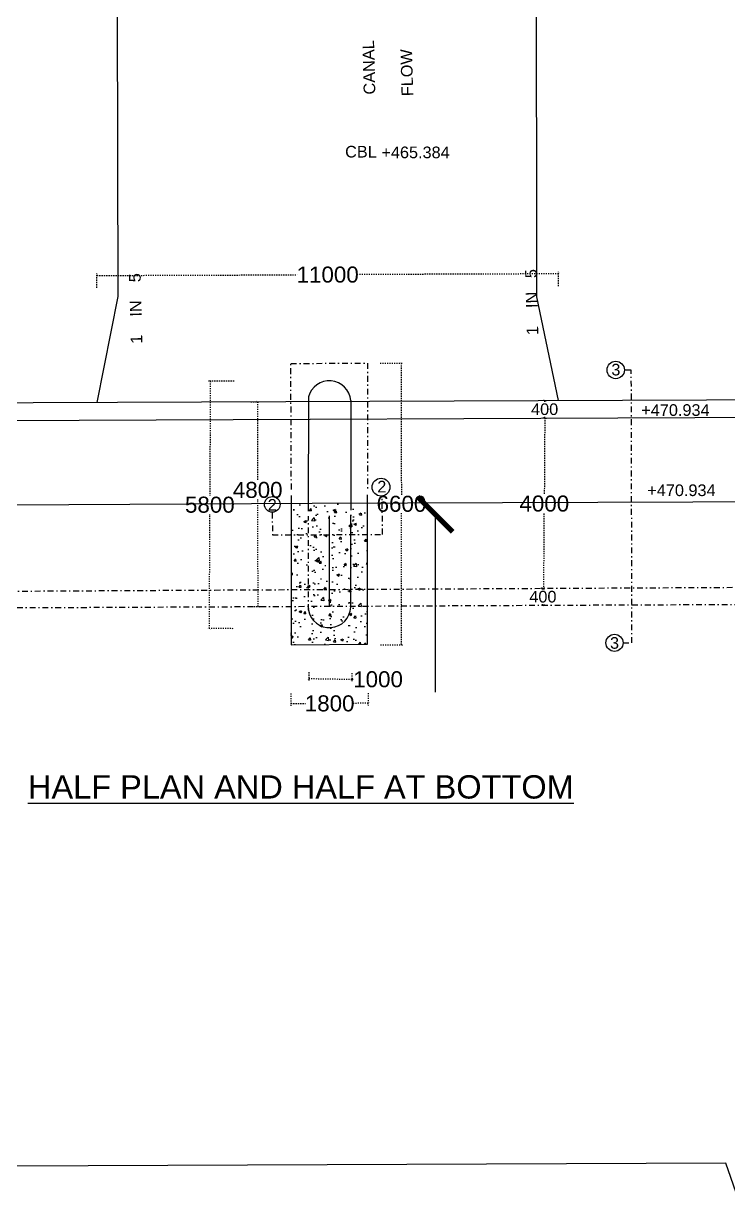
# Model space of a CAD drawing. Header units: inches. Extents: x 19331 to 39017, y 19415 to 38958.
# Drawn here: x 19460 to 19520.5, y 19467.6 to 19568.5 of the extents above; entities that cross this region are included whole.
import ezdxf

# ---------------------------------------------------------------- set-up
doc = ezdxf.new("R2010")
doc.units = ezdxf.units.IN
doc.header["$MEASUREMENT"] = 0
doc.linetypes.add('DASHDOT', pattern=[1, 0.5, -0.25, 0, -0.25])
for name, color, linetype in [('DIMENSION', 255, 'Continuous'), ('DRAWING', 7, 'Continuous'), ('TEXT', 255, 'Continuous')]:
    doc.layers.add(name, color=color, linetype=linetype)
doc.styles.get("Standard").update_dxf_attribs({"font": 'arial.ttf'})
doc.dimstyles.new('dig', dxfattribs={"dimtxt": 0.3125, "dimasz": 0.18, "dimexe": 0.18, "dimexo": 0.0625, "dimgap": 0.09, "dimtad": 0, "dimtih": 1, "dimtoh": 1, "dimdec": 4, "dimzin": 0, "dimdsep": 46, "dimtxsty": 'Standard', "dimblk": 'ARCHTICK', "dimcen": 0.09, "dimadec": 0, "dimazin": 0, "dimtfac": 1, "dimtdec": 4, "dimtofl": 0, "dimtmove": 0, "dimatfit": 3, "dimldrblk": 'ARCHTICK', "dimfxl": 1, "dimtolj": 1, "dimtzin": 0, "dimarcsym": 0})

# ---------------------------------------------------------------- blocks, each defined once
blk = doc.blocks.new('_ArchTick')
at = {"color": 0, "linetype": 'ByBlock', "const_width": 0.15}
blk.add_lwpolyline([(-0.5, -0.5), (0.5, 0.5)], dxfattribs=at)
blk = doc.blocks.new('*D89')
at = {"layer": 'Defpoints', "color": 0, "linetype": 'DASHDOT', "ltscale": 0.02, "transparency": 16777216}
for p in [(19478.12, 19537.81), (19475.95, 19516.57), (19478.05, 19516.56)]:
    blk.add_point(p, dxfattribs=at)
at = {"layer": 'DIMENSION', "color": 0, "linetype": 'DASHDOT', "lineweight": -2, "ltscale": 0.02, "transparency": 16777216}
for p, q in [((19478.06, 19537.81), (19475.83, 19537.81)), ((19476.01, 19537.81), (19475.98, 19527.98)), ((19475.95, 19516.57), (19475.98, 19526.4)), ((19477.99, 19516.56), (19475.77, 19516.57))]:
    blk.add_line(p, q, dxfattribs=at)
at = {"layer": 'DIMENSION', "color": 0, "linetype": 'DASHDOT', "lineweight": -2, "ltscale": 0.02, "transparency": 16777216, "xscale": 0.18, "yscale": 0.18, "zscale": 0.18}
for p, rotation in [((19476.01, 19537.81), 89.82431598069039), ((19475.95, 19516.57), 269.8243159806904)]:
    blk.add_blockref('_ArchTick', p, dxfattribs=dict(at, rotation=rotation))
at = {"layer": 'DIMENSION', "color": 0, "linetype": 'DASHDOT', "ltscale": 0.02, "transparency": 16777216, "insert": (19475.98, 19527.19), "char_height": 1.375, "attachment_point": 5}
blk.add_mtext('\\A1;5800', dxfattribs=at)
blk = doc.blocks.new('*D90')
at = {"layer": 'Defpoints', "color": 0, "linetype": 'DASHDOT', "ltscale": 0.02, "transparency": 16777216}
for p in [(19479.44, 19536.04), (19480.06, 19536.04), (19479.51, 19518.46)]:
    blk.add_point(p, dxfattribs=at)
at = {"layer": 'DIMENSION', "color": 0, "linetype": 'DASHDOT', "lineweight": -2, "ltscale": 0.02, "transparency": 16777216}
for p, q in [((19479.5, 19536.04), (19480.24, 19536.04)), ((19480.06, 19536.04), (19480.08, 19529.25)), ((19480.13, 19518.46), (19480.09, 19527.67)), ((19479.57, 19518.46), (19480.31, 19518.46))]:
    blk.add_line(p, q, dxfattribs=at)
at = {"layer": 'DIMENSION', "color": 0, "linetype": 'DASHDOT', "lineweight": -2, "ltscale": 0.02, "transparency": 16777216, "xscale": 0.18, "yscale": 0.18, "zscale": 0.18}
for p, rotation in [((19480.06, 19536.04), 90.22824495306801), ((19480.13, 19518.46), 270.228244953068)]:
    blk.add_blockref('_ArchTick', p, dxfattribs=dict(at, rotation=rotation))
at = {"layer": 'DIMENSION', "color": 0, "linetype": 'DASHDOT', "ltscale": 0.02, "transparency": 16777216, "insert": (19480.09, 19528.46), "char_height": 1.375, "attachment_point": 5}
blk.add_mtext('\\A1;4800', dxfattribs=at)
blk = doc.blocks.new('*D91')
at = {"layer": 'Defpoints', "color": 0, "linetype": 'DASHDOT', "ltscale": 0.02, "transparency": 16777216}
for p in [(19490.54, 19539.36), (19490.57, 19515.18), (19492.45, 19515.18)]:
    blk.add_point(p, dxfattribs=at)
at = {"layer": 'DIMENSION', "color": 0, "linetype": 'DASHDOT', "lineweight": -2, "ltscale": 0.02, "transparency": 16777216}
for p, q in [((19490.61, 19539.36), (19492.6, 19539.36)), ((19492.42, 19539.36), (19492.43, 19528.06)), ((19492.45, 19515.18), (19492.44, 19526.48)), ((19490.63, 19515.18), (19492.63, 19515.18))]:
    blk.add_line(p, q, dxfattribs=at)
at = {"layer": 'DIMENSION', "color": 0, "linetype": 'DASHDOT', "lineweight": -2, "ltscale": 0.02, "transparency": 16777216, "xscale": 0.18, "yscale": 0.18, "zscale": 0.18}
for p, rotation in [((19492.42, 19539.36), 90.05238511242348), ((19492.45, 19515.18), 270.0523851124235)]:
    blk.add_blockref('_ArchTick', p, dxfattribs=dict(at, rotation=rotation))
at = {"layer": 'DIMENSION', "color": 0, "linetype": 'DASHDOT', "ltscale": 0.02, "transparency": 16777216, "insert": (19492.44, 19527.27), "char_height": 1.375, "attachment_point": 5}
blk.add_mtext('\\A1;6600', dxfattribs=at)
blk = doc.blocks.new('*D92')
at = {"layer": 'Defpoints', "color": 0, "linetype": 'DASHDOT', "ltscale": 0.02, "transparency": 16777216}
for p in [(19504.74, 19536.14), (19504.74, 19536.14), (19504.75, 19534.64)]:
    blk.add_point(p, dxfattribs=at)
at = {"layer": 'DIMENSION', "color": 0, "linetype": 'DASHDOT', "lineweight": -2, "ltscale": 0.02, "transparency": 16777216}
for p, q in [((19504.74, 19536.14), (19504.74, 19535.99)), ((19504.8, 19536.14), (19504.92, 19536.14)), ((19504.75, 19534.64), (19504.75, 19534.79)), ((19504.81, 19534.64), (19504.93, 19534.64))]:
    blk.add_line(p, q, dxfattribs=at)
at = {"layer": 'DIMENSION', "color": 0, "linetype": 'DASHDOT', "lineweight": -2, "ltscale": 0.02, "transparency": 16777216, "xscale": 0.18, "yscale": 0.18, "zscale": 0.18}
for p, rotation in [((19504.74, 19536.14), 90.22824495306438), ((19504.75, 19534.64), 270.2282449530643)]:
    blk.add_blockref('_ArchTick', p, dxfattribs=dict(at, rotation=rotation))
at = {"layer": 'DIMENSION', "color": 0, "linetype": 'DASHDOT', "ltscale": 0.02, "transparency": 16777216, "insert": (19504.74, 19535.39), "char_height": 1, "attachment_point": 5}
blk.add_mtext('\\A1;400', dxfattribs=at)
blk = doc.blocks.new('*D93')
at = {"layer": 'Defpoints', "color": 0, "linetype": 'DASHDOT', "ltscale": 0.02, "transparency": 16777216}
for p in [(19504.58, 19520.03), (19504.81, 19520.03), (19504.82, 19518.57)]:
    blk.add_point(p, dxfattribs=at)
at = {"layer": 'DIMENSION', "color": 0, "linetype": 'DASHDOT', "lineweight": -2, "ltscale": 0.02, "transparency": 16777216}
for p, q in [((19504.75, 19520.03), (19504.4, 19520.02)), ((19504.58, 19520.03), (19504.58, 19519.9)), ((19504.76, 19518.57), (19504.41, 19518.57)), ((19504.59, 19518.57), (19504.59, 19518.7))]:
    blk.add_line(p, q, dxfattribs=at)
at = {"layer": 'DIMENSION', "color": 0, "linetype": 'DASHDOT', "lineweight": -2, "ltscale": 0.02, "transparency": 16777216, "xscale": 0.18, "yscale": 0.18, "zscale": 0.18}
for p, rotation in [((19504.58, 19520.03), 90.29754194761269), ((19504.59, 19518.57), 270.2975419476127)]:
    blk.add_blockref('_ArchTick', p, dxfattribs=dict(at, rotation=rotation))
at = {"layer": 'DIMENSION', "color": 0, "linetype": 'DASHDOT', "ltscale": 0.02, "transparency": 16777216, "insert": (19504.59, 19519.3), "char_height": 1, "attachment_point": 5}
blk.add_mtext('\\A1;400', dxfattribs=at)
blk = doc.blocks.new('*D94')
at = {"layer": 'Defpoints', "color": 0, "linetype": 'DASHDOT', "ltscale": 0.02, "transparency": 16777216}
for p in [(19484.49, 19512.88), (19488.19, 19512.82), (19488.18, 19512.22)]:
    blk.add_point(p, dxfattribs=at)
at = {"layer": 'DIMENSION', "color": 0, "linetype": 'DASHDOT', "lineweight": -2, "ltscale": 0.02, "transparency": 16777216}
for p, q in [((19484.49, 19512.82), (19484.48, 19512.1)), ((19488.19, 19512.75), (19488.17, 19512.04)), ((19484.48, 19512.28), (19488.18, 19512.22)), ((19488.18, 19512.22), (19488.36, 19512.21))]:
    blk.add_line(p, q, dxfattribs=at)
at = {"layer": 'DIMENSION', "color": 0, "linetype": 'DASHDOT', "lineweight": -2, "ltscale": 0.02, "transparency": 16777216, "xscale": 0.18, "yscale": 0.18, "zscale": 0.18}
for p, rotation in [((19484.48, 19512.28), 178.9644932447927), ((19488.18, 19512.22), 358.9644932447927)]:
    blk.add_blockref('_ArchTick', p, dxfattribs=dict(at, rotation=rotation))
at = {"layer": 'DIMENSION', "color": 0, "linetype": 'DASHDOT', "ltscale": 0.02, "transparency": 16777216, "insert": (19490.43, 19512.21), "char_height": 1.375, "attachment_point": 5}
blk.add_mtext('\\A1;1000', dxfattribs=at)
blk = doc.blocks.new('*D95')
at = {"layer": 'Defpoints', "color": 0, "linetype": 'DASHDOT', "ltscale": 0.02, "transparency": 16777216}
for p in [(19482.95, 19511.06), (19489.58, 19511.09), (19489.59, 19510.16)]:
    blk.add_point(p, dxfattribs=at)
at = {"layer": 'DIMENSION', "color": 0, "linetype": 'DASHDOT', "lineweight": -2, "ltscale": 0.02, "transparency": 16777216}
for p, q in [((19482.95, 19511), (19482.95, 19509.95)), ((19489.58, 19511.03), (19489.59, 19509.98)), ((19482.95, 19510.13), (19484.19, 19510.13)), ((19489.59, 19510.16), (19488.35, 19510.15))]:
    blk.add_line(p, q, dxfattribs=at)
at = {"layer": 'DIMENSION', "color": 0, "linetype": 'DASHDOT', "lineweight": -2, "ltscale": 0.02, "transparency": 16777216, "xscale": 0.18, "yscale": 0.18, "zscale": 0.18}
for p, rotation in [((19482.95, 19510.13), 180.2275047911687), ((19489.59, 19510.16), 0.2275047911687037)]:
    blk.add_blockref('_ArchTick', p, dxfattribs=dict(at, rotation=rotation))
at = {"layer": 'DIMENSION', "color": 0, "linetype": 'DASHDOT', "ltscale": 0.02, "transparency": 16777216, "insert": (19486.27, 19510.14), "char_height": 1.375, "attachment_point": 5}
blk.add_mtext('\\A1;1800', dxfattribs=at)
blk = doc.blocks.new('*D96')
at = {"layer": 'Defpoints', "color": 0, "linetype": 'DASHDOT', "ltscale": 0.02, "transparency": 16777216}
for p in [(19504.75, 19534.64), (19504.75, 19534.64), (19504.67, 19519.94)]:
    blk.add_point(p, dxfattribs=at)
at = {"layer": 'DIMENSION', "color": 0, "linetype": 'DASHDOT', "lineweight": -2, "ltscale": 0.02, "transparency": 16777216}
for p, q in [((19504.68, 19534.64), (19504.57, 19534.64)), ((19504.75, 19534.64), (19504.71, 19528.08)), ((19504.67, 19519.94), (19504.71, 19526.49)), ((19504.61, 19519.94), (19504.49, 19519.94))]:
    blk.add_line(p, q, dxfattribs=at)
at = {"layer": 'DIMENSION', "color": 0, "linetype": 'DASHDOT', "lineweight": -2, "ltscale": 0.02, "transparency": 16777216, "xscale": 0.18, "yscale": 0.18, "zscale": 0.18}
for p, rotation in [((19504.75, 19534.64), 89.7163802066653), ((19504.67, 19519.94), 269.7163802066653)]:
    blk.add_blockref('_ArchTick', p, dxfattribs=dict(at, rotation=rotation))
at = {"layer": 'DIMENSION', "color": 0, "linetype": 'DASHDOT', "ltscale": 0.02, "transparency": 16777216, "insert": (19504.71, 19527.29), "char_height": 1.375, "attachment_point": 5}
blk.add_mtext('\\A1;4000', dxfattribs=at)
blk = doc.blocks.new('*D126')
at = {"layer": 'Defpoints', "color": 0, "linetype": 'DASHDOT', "ltscale": 0.02, "transparency": 16777216}
for p in [(19505.93, 19547.01), (19466.28, 19545.75), (19505.94, 19545.89)]:
    blk.add_point(p, dxfattribs=at)
at = {"layer": 'DIMENSION', "color": 0, "linetype": 'DASHDOT', "lineweight": -2, "ltscale": 0.02, "transparency": 16777216}
for p, q in [((19466.28, 19545.82), (19466.27, 19547.05)), ((19466.28, 19546.87), (19483.49, 19546.93)), ((19505.93, 19547.01), (19488.71, 19546.95)), ((19505.94, 19545.96), (19505.93, 19547.19))]:
    blk.add_line(p, q, dxfattribs=at)
at = {"layer": 'DIMENSION', "color": 0, "linetype": 'DASHDOT', "lineweight": -2, "ltscale": 0.02, "transparency": 16777216, "xscale": 0.18, "yscale": 0.18, "zscale": 0.18}
for p, rotation in [((19466.28, 19546.87), 180.2032999429737), ((19505.93, 19547.01), 0.203299942973706)]:
    blk.add_blockref('_ArchTick', p, dxfattribs=dict(at, rotation=rotation))
at = {"layer": 'DIMENSION', "color": 0, "linetype": 'DASHDOT', "ltscale": 0.02, "transparency": 16777216, "insert": (19486.1, 19546.94), "char_height": 1.375, "attachment_point": 5}
blk.add_mtext('\\A1;11000', dxfattribs=at)

msp = doc.modelspace()

# ---------------------------------------------------------------- hatches: boundary and pattern name
at = {"layer": 'DRAWING'}
h = msp.add_hatch(dxfattribs=at)
h.set_pattern_fill('AR-CONC', color=256, scale=0.3, style=0)
h.set_pattern_definition([(50, (0, 0), (2.15178055, -0.1882564), [0.225, -2.475]), (355, (0, 0), (-0.416254, 2.2565764), [0.18, -1.98]), (100.4514, (0.1793, -0.0157), (1.73552815, 2.06831863), [0.19122057, -2.10342634]), (46.1842, (0, 0.6), (3.20172315, -0.49655704), [0.3375, -3.7125]), (96.6356, (0.2668, 0.5586), (2.8039881, 2.9223536), [0.28683086, -3.155139]), (351.1842, (0, 0.6), (2.80398584, 2.9223558), [0.27, -2.97]), (21, (0.3, 0.45), (1.79072116, -1.20785667), [0.225, -2.475]), (326, (0.3, 0.45), (0.729946, 2.17545014), [0.18, -1.98]), (71.4514, (0.4492, 0.3493), (2.52066789, 0.96759149), [0.19122057, -2.10342634]), (37.5, (0, 0), (0.036479566, 0.998681561), [0, -1.956, 0, -2.01, 0, -1.9875]), (7.5, (0, 0), (0.789208612, 1.183235136), [0, -1.146, 0, -1.911, 0, -0.7575]), (327.5, (-0.669, 0), (1.601467309, -0.067664615), [0, -0.75, 0, -2.34, 0, -3.105]), (317.5, (-0.969, 0), (1.74955851, 0.30031495), [0, -0.975, 0, -1.554, 0, -2.205])])
h.paths.add_polyline_path([(19489.51158, 19527.33748), (19484.75581, 19527.31817), (19482.979, 19527.30842), (19482.97844, 19524.61318), (19489.51506, 19524.64096)])
h.paths.add_polyline_path([(19484.45879, 19524.61947), (19482.97844, 19524.61318), (19482.97747, 19519.91292), (19484.45794, 19519.92061)])
h.paths.add_polyline_path([(19486.26896, 19524.62716), (19484.45879, 19524.61947), (19484.45794, 19519.92061), (19486.26917, 19519.93002)])
h.paths.add_polyline_path([(19488.09162, 19524.63491), (19486.26896, 19524.62716), (19486.26917, 19519.93002), (19488.08289, 19519.93944)])
h.paths.add_polyline_path([(19489.51506, 19524.64096), (19488.09162, 19524.63491), (19488.08289, 19519.93944), (19489.5211, 19519.94691)])
h.paths.add_polyline_path([(19489.52296, 19518.50235), (19488.08021, 19518.49567), (19488.08004, 19518.40294, -0.898495869), (19484.45762, 19518.1555), (19484.45768, 19518.4789), (19482.97718, 19518.47205), (19482.9765, 19515.1792), (19489.52718, 19515.23098)])
h.paths.add_polyline_path([(19488.08004, 19518.40294), (19488.08021, 19518.49567), (19484.45768, 19518.4789), (19484.45762, 19518.1555, 0.898495869)], flags=17)
h.paths.add_polyline_path([(19486.26917, 19519.93002), (19484.45794, 19519.92061), (19484.45768, 19518.4789), (19486.26923, 19518.48729)])
h.paths.add_polyline_path([(19488.08289, 19519.93944), (19486.26917, 19519.93002), (19486.26923, 19518.48729), (19488.08021, 19518.49567)])
h.paths.add_polyline_path([(19489.5211, 19519.94691), (19488.08289, 19519.93944), (19488.08021, 19518.49567), (19489.52296, 19518.50235)])
h.paths.add_polyline_path([(19484.45794, 19519.92061), (19482.97747, 19519.91292), (19482.97718, 19518.47205), (19484.45768, 19518.4789)])

# ---------------------------------------------------------------- linework, layer by layer
for points in [[(19402.57887, 19606.21377), (19536.25284, 19606.86622), (19537.56871, 19602.86358), (19540.63708, 19611.61976), (19542.17425, 19606.9218), (19638.65689, 19606.73465), (19638.7789, 19470.98648), (19525.00255, 19470.71139), (19523.85121, 19474.54353), (19521.39243, 19467.57221), (19520.30419, 19470.68246), (19369.60142, 19470.04588)], [(19466.2957, 19535.98452), (19468.11156, 19545.06113), (19467.96878, 19606.53293)], [(19505.92277, 19536.14238), (19504.07908, 19545.04848), (19504.02296, 19606.70891)], [(19371.42083, 19548.52603), (19400.39726, 19534.15163), (19418.45493, 19534.26593), (19563.90671, 19534.89068), (19596.34936, 19545.90137), (19638.71166, 19545.79544)], [(19431.86195, 19535.84734), (19540.34533, 19536.2795)], [(19484.44818, 19536.44656), (19484.43624, 19526.64051)], [(19488.0818, 19536.13489), (19488.08051, 19526.72004)], [(19335.41588, 19530.98202), (19335.5828, 19526.30848), (19401.95732, 19526.82201), (19416.8137, 19526.94555), (19484.75581, 19527.31817), (19525.65963, 19527.48422), (19560.65783, 19527.57921), (19591.12209, 19527.65519), (19641.23924, 19527.54141), (19641.16893, 19531.99319)], [(19482.97914, 19527.97672), (19482.9765, 19515.1792), (19489.52718, 19515.23098), (19489.51067, 19528.04491)], [(19486.26923, 19518.48729), (19486.26889, 19526.24786)], [(19488.08004, 19518.40294), (19488.09463, 19526.25623)]]:
    msp.add_lwpolyline(points, dxfattribs=at)
at = {"layer": 'DRAWING', "linetype": 'DASHDOT'}
for points in [[(19482.98364, 19528.51334), (19482.9343, 19539.3207), (19489.53061, 19539.35152), (19489.50962, 19528.51061)], [(19511.47404, 19515.34048), (19512.24259, 19515.33086), (19512.18316, 19538.74432), (19511.58781, 19538.75164)], [(19481.34479, 19526.52043), (19481.35128, 19524.60626), (19490.81995, 19524.6465), (19490.7776, 19527.94242)], [(19484.45762, 19518.1555), (19484.45907, 19526.20595)], [(19371.59919, 19484.55523), (19371.53311, 19504.56497), (19400.44529, 19519.44806), (19476.38434, 19519.87868), (19563.89878, 19520.33316), (19596.38653, 19509.32829), (19638.74449, 19509.27489)], [(19431.90492, 19518.23563), (19512.25004, 19518.60756), (19540.42067, 19518.70935)]]:
    msp.add_lwpolyline(points, dxfattribs=at)
at = {"layer": 'DRAWING'}
for centre, radius in [((19510.84214, 19538.76081), 0.74573), ((19490.68455, 19528.703), 0.76625), ((19481.34119, 19527.22554), 0.67487), ((19510.73825, 19515.34048), 0.73579)]:
    msp.add_circle(centre, radius, dxfattribs=at)
for centre, radius, start, end in [((19486.23838, 19535.98042), 1.84989, 4.7899678, 165.4048633), ((19486.25556, 19518.47345), 1.82584, 190.0285426, 357.7867963)]:
    msp.add_arc(centre, radius, start, end, dxfattribs=at)

# ---------------------------------------------------------------- texts
at = {"layer": 'TEXT'}
for s, p in [('3', (19510.47147, 19538.29087)), ('2', (19490.36303, 19528.24991)), ('2', (19480.94986, 19526.68372)), ('3', (19510.35453, 19514.83513))]:
    msp.add_text(s, height=1, dxfattribs=at).set_placement(p)
at = {"layer": 'TEXT', "ltscale": 0.9, "char_height": 1, "width": 19.2344705, "attachment_point": 1, "rotation": 91.4371932}
for s, insert in [('CANAL', (19489.20157, 19562.38424)), ('FLOW', (19492.45149, 19562.24289)), ('1    IN    5', (19469.18272, 19541.00178)), ('1    IN   5', (19503.19856, 19541.73905))]:
    msp.add_mtext(s, dxfattribs=dict(at, insert=insert))
at = {"layer": 'TEXT', "ltscale": 0.9, "char_height": 1, "width": 19.2344705, "attachment_point": 1}
for s, insert in [('CBL   ', (19487.60017, 19557.99551)), ('+465.384', (19490.71784, 19557.93541)), ('+470.934', (19513.04228, 19535.82126)), ('+470.934', (19513.55976, 19528.93943))]:
    msp.add_mtext(s, dxfattribs=dict(at, insert=insert))
at = {"layer": 'TEXT', "insert": (19460.35758, 19503.98105), "char_height": 2, "width": 60.3162661, "attachment_point": 1}
msp.add_mtext('{\\LHALF PLAN AND HALF AT BOTTOM}', dxfattribs=at)

# ---------------------------------------------------------------- dimensions: what is measured, and where the dimension line sits
at = {"layer": 'DIMENSION', "linetype": 'DASHDOT', "ltscale": 0.02}
for p1, p2, distance, text, override, picture, middle in [((19466.27921, 19545.7534), (19505.93537, 19545.89412), 1.11308, '11000', {"dimtxt": 1.375}, '*D126', (19486.10334, 19546.93683)), ((19490.54474, 19539.36079), (19490.56684, 19515.18139), 1.8797, '6600', {"dimtxt": 1.375}, '*D91', (19492.43549, 19527.27281)), ((19478.11856, 19537.80536), (19478.05343, 19516.56393), -2.10521, '5800', {"dimtxt": 1.375}, '*D89', (19475.9808, 19527.1911)), ((19504.74721, 19534.63658), (19504.74123, 19536.13767), 0, '400', {"dimtxt": 1}, '*D92', (19504.74422, 19535.38712)), ((19504.67444, 19519.9356), (19504.74721, 19534.63658), 0, '4000', {"dimtxt": 1.375}, '*D96', (19504.71083, 19527.28609)), ((19504.82254, 19518.57318), (19504.81499, 19520.02633), 0.23102, '400', {"dimtxt": 1}, '*D93', (19504.58775, 19519.29855)), ((19484.49165, 19512.88372), (19488.18623, 19512.81694), -0.60061, '1000', {"dimtxt": 1.375}, '*D94', (19490.4314, 19512.21317)), ((19482.94889, 19511.06456), (19489.58326, 19511.0909), -0.93471, '1800', {"dimtxt": 1.375}, '*D95', (19486.26979, 19510.14303))]:
    dim = msp.add_aligned_dim(p1=p1, p2=p2, distance=distance, text=text, dimstyle='dig', override=override, dxfattribs=at)
    dim.commit()
    dim.dimension.update_dxf_attribs({"geometry": picture, "text_midpoint": middle})
dim = msp.add_linear_dim(base=(19480.05717, 19536.03934), p1=(19479.51085, 19518.456), p2=(19479.44081, 19536.03688), angle=90.228245, text='4800', dimstyle='dig', override={"dimtxt": 1.375}, dxfattribs=at)
dim.commit()
dim.dimension.update_dxf_attribs({"geometry": '*D90', "text_midpoint": (19480.08737, 19528.45893), "dimtype": 161})

# ---------------------------------------------------------------- leaders
at = {"layer": 'DRAWING'}
msp.add_leader([(19495.33675, 19526.36843), (19495.33675, 19511.1173)], dimstyle='dig', override={"dimasz": 3, "dimgap": 0.09, "dimtad": 0}, dxfattribs=at)

doc.saveas('drawing.dxf')
